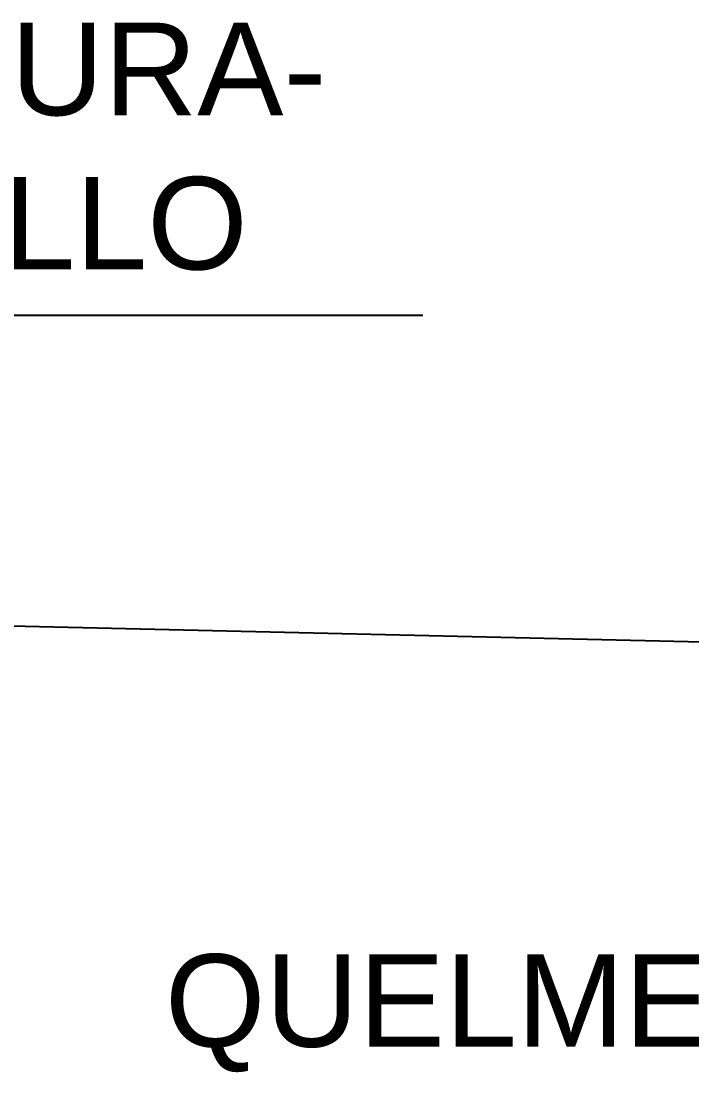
# Model space of a CAD drawing. Extents: x -169 to 91, y -255 to -61.
# Drawn here: x -146.68 to -137.12, y -93.92 to -78.74 of the extents above; entities that cross this region are included whole.
import ezdxf

# ---------------------------------------------------------------- set-up
doc = ezdxf.new("R2010")
doc.units = 0
doc.layers.add('2', color=7, linetype='CONTINUOUS')
doc.layers.add('COORDENADAS', color=1, linetype='CONTINUOUS')
doc.styles.add('1', font='ARIAL.TTF')
doc.dimstyles.get("Standard").update_dxf_attribs({"dimscale": 0, "dimtxt": 3, "dimasz": 2, "dimexe": 1.25, "dimexo": 0.625, "dimtad": 1, "dimdec": 4, "dimtxsty": '1', "dimcen": 2.5, "dimclrd": 2, "dimclre": 2, "dimazin": 3, "dimtfac": 1, "dimtdec": 4, "dimtmove": 0, "dimatfit": 3, "dimtolj": 1, "dimtzin": 0})

msp = doc.modelspace()

# ---------------------------------------------------------------- linework, layer by layer
at = {"layer": 'COORDENADAS', "color": 7}
msp.add_line((81.337, -92.655), (-165, -86.944), dxfattribs=at)

# ---------------------------------------------------------------- texts
at = {"layer": '2', "char_height": 1.32, "style": '1'}
for s, insert, attachment_point in [('\\A1;NAICURA-\\PBADILLO', (-151.238, -80.526), 4), ('\\A1;QUELMEN-\\PHUAPI', (-134.899, -93.814), 6)]:
    msp.add_mtext(s, dxfattribs=dict(at, insert=insert, attachment_point=attachment_point))

# ---------------------------------------------------------------- leaders
at = {"layer": '2', "color": 2, "annotation_type": 0, "has_hookline": 1, "hookline_direction": 0, "text_width": 10.286}
msp.add_leader([(-160.673, -123.343), (-153.863, -82.929), (-151.863, -82.929)], dimstyle='STANDARD', override={"dimscale": 1}, dxfattribs=at)

doc.saveas('drawing.dxf')
